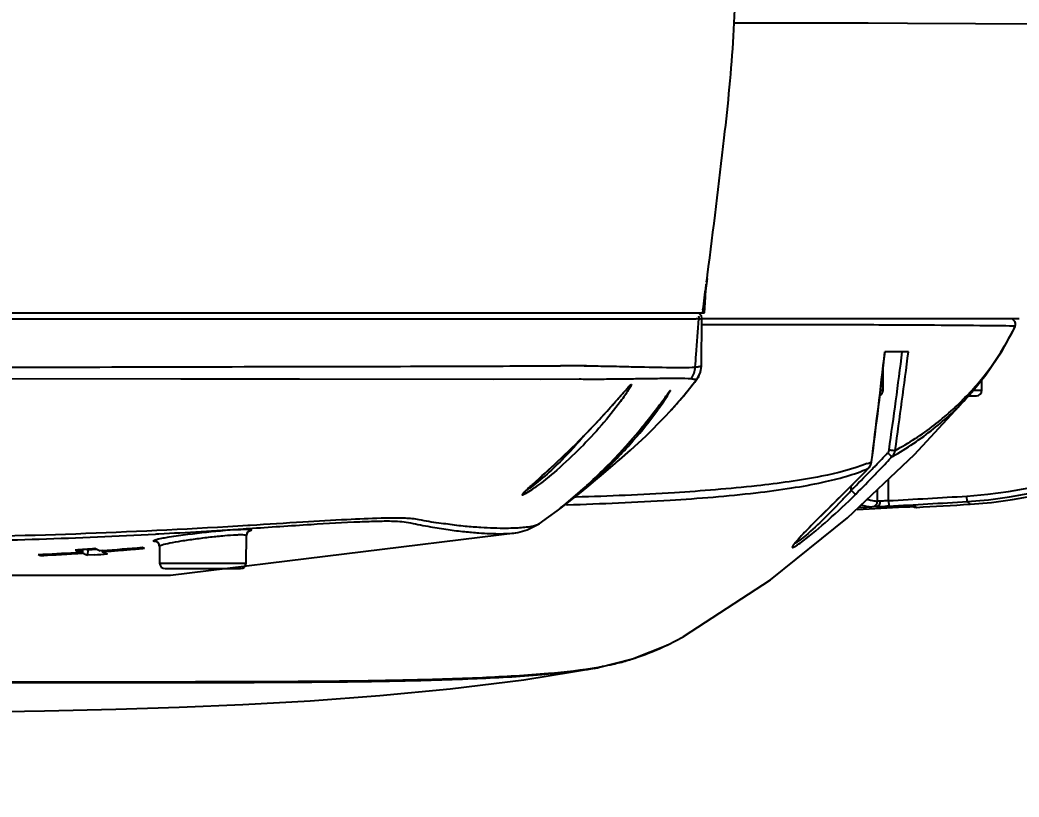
# Model space of a CAD drawing. Header units: millimetres. Extents: x 5828 to 6704, y 123 to 421.
# Drawn here: x 6579.885 to 6584.438, y 215.971 to 219.512 of the extents above; entities that cross this region are included whole.
import ezdxf

# ---------------------------------------------------------------- set-up
doc = ezdxf.new("R2010")
doc.units = ezdxf.units.MM
for name, color, linetype in [('外形图', 7, 'Continuous'), ('尺寸标注', 7, 'Continuous'), ('运动范围', 7, 'Continuous')]:
    doc.layers.add(name, color=color, linetype=linetype)
doc.styles.add('微软雅黑', font='msyh.ttc', dxfattribs={"height": 1.5})
doc.dimstyles.new('尺寸标注_1_20比例', dxfattribs={"dimtxt": 1.5, "dimasz": 1.25, "dimexe": 0.5, "dimexo": 0.4, "dimgap": 0.5, "dimtad": 1, "dimdec": 1, "dimlfac": 20, "dimdsep": 46, "dimtxsty": '微软雅黑', "dimcen": 0.09, "dimadec": 0, "dimazin": 0, "dimtp": 0.01, "dimtm": 0.01, "dimtfac": 1, "dimtdec": 1, "dimtofl": 0, "dimtmove": 0, "dimatfit": 3, "dimfxl": 1, "dimtolj": 1, "dimarcsym": 0})

# ---------------------------------------------------------------- blocks, each defined once
blk = doc.blocks.new('*D820')
at = {"layer": 'Defpoints', "color": 0}
for p in [(6518.5475, 222.8994), (6579.4437, 222.8994), (6638.115, 222.8994), (6633.6844, 213.3353), (6572.6333, 212.5447)]:
    blk.add_point(p, dxfattribs=at)
at = {"layer": '尺寸标注', "color": 0, "lineweight": -2}
blk.add_arc((6579.4437, 222.8994), 12.3935, 185.78126, 344.21874, dxfattribs=at)
at = {"layer": '尺寸标注', "color": 0}
for points in [[(6567.3212, 221.6615), (6566.9051, 221.6405), (6567.0501, 222.8994)], [(6591.5731, 219.4823), (6591.1669, 219.5752), (6591.6489, 220.7473)]]:
    blk.add_solid(points, dxfattribs=at)
at = {"layer": '尺寸标注', "color": 0, "insert": (6578.475, 211.8272), "char_height": 1.5, "attachment_point": 5, "rotation": 355, "style": '微软雅黑'}
blk.add_mtext('\\A1;+\\A1;170%%d', dxfattribs=at)

msp = doc.modelspace()

# ---------------------------------------------------------------- linework, layer by layer
at = {"layer": '外形图', "color": 7, "linetype": 'Continuous'}
for p, q in [((6583.1369, 219.4379), (6583.1647, 219.998)), ((6583.6219, 219.4986), (6584.8453, 219.4931)), ((6583.9295, 219.4978), (6584.6075, 219.4947)), ((6583.0163, 218.3339), (6582.9959, 218.1769)), ((6583.0143, 218.3185), (6583.0163, 218.3342)), ((6583.0163, 218.3342), (6583.0183, 218.3499)), ((6583.0092, 218.2486), (6583.0115, 218.2855)), ((6583.0115, 218.2855), (6583.013, 218.3079)), ((6583.0051, 218.1769), (6583.0092, 218.2486)), ((6582.9978, 218.1913), (6582.9959, 218.1769)), ((6576.3232, 218.1769), (6583.0048, 218.1769)), ((6576.3316, 218.1506), (6580.4565, 218.1505)), ((6580.4508, 218.1505), (6582.4572, 218.1506)), ((6580.4565, 218.1505), (6582.964, 218.1506)), ((6582.4572, 218.1506), (6582.6101, 218.1505)), ((6582.8965, 218.1506), (6582.9165, 218.1506)), ((6582.9486, 218.1506), (6582.964, 218.1506)), ((6582.964, 218.1506), (6582.9672, 218.1506)), ((6582.964, 218.1506), (6582.9674, 218.1506)), ((6582.9913, 218.1513), (6582.9932, 218.1514)), ((6582.9913, 218.1513), (6582.9932, 218.1513)), ((6582.9921, 218.0945), (6582.9932, 218.1513)), ((6584.4381, 218.1494), (6582.9932, 218.1494)), ((6582.991, 217.997), (6582.9921, 218.0945)), ((6584.4212, 218.1165), (6584.3948, 218.1172)), ((6584.4196, 218.1137), (6584.4212, 218.1165)), ((6584.4198, 218.1136), (6584.4212, 218.1165)), ((6584.4202, 218.1133), (6584.4202, 218.1133)), ((6584.4211, 218.1165), (6584.4206, 218.1165)), ((6582.9906, 217.9352), (6582.991, 217.997)), ((6583.934, 217.9994), (6583.8267, 217.9994)), ((6582.3296, 217.9357), (6582.348, 217.9357)), ((6582.4561, 217.9353), (6582.4975, 217.9352)), ((6582.9901, 217.9348), (6582.9906, 217.9348)), ((6583.8187, 217.8244), (6583.8187, 217.9233)), ((6579.3937, 217.878), (6582.2551, 217.8756)), ((6582.0438, 217.8755), (6582.4334, 217.8758)), ((6584.2687, 217.8244), (6584.2687, 217.8717)), ((6583.807, 217.8244), (6583.8187, 217.8244)), ((6584.217, 217.8178), (6584.2239, 217.825)), ((6584.2173, 217.8177), (6584.2239, 217.825)), ((6584.2304, 217.8244), (6584.2687, 217.8244)), ((6582.8354, 217.8056), (6582.8395, 217.8111)), ((6584.209, 217.7994), (6584.2437, 217.7994)), ((6584.2214, 217.8135), (6584.2234, 217.8157)), ((6582.8241, 217.7034), (6582.8499, 217.7313)), ((6582.845, 217.7259), (6582.8499, 217.7313)), ((6582.2158, 217.3903), (6582.295, 217.4624)), ((6583.7524, 217.4688), (6583.7522, 217.4688)), ((6583.7664, 217.4977), (6583.7657, 217.4979)), ((6583.8427, 217.3216), (6583.8427, 217.4196)), ((6582.4354, 217.3607), (6582.4516, 217.375)), ((6583.6736, 217.3686), (6583.6735, 217.3888)), ((6583.7927, 217.3182), (6583.7927, 217.3721)), ((6582.3743, 217.3087), (6582.3866, 217.3188)), ((6582.3866, 217.3188), (6582.3963, 217.327)), ((6582.3963, 217.327), (6582.4077, 217.3366)), ((6582.4077, 217.3366), (6582.4208, 217.3479)), ((6582.4146, 217.338), (6582.4091, 217.3378)), ((6582.4198, 217.3373), (6582.4144, 217.3371)), ((6582.4208, 217.3479), (6582.4354, 217.3607)), ((6583.6263, 217.3423), (6583.6261, 217.3422)), ((6583.8427, 217.3216), (6583.8441, 217.2966)), ((6584.2024, 217.3173), (6584.2009, 217.3422)), ((6584.2024, 217.3173), (6584.2155, 217.3054)), ((6582.3475, 217.2868), (6582.3477, 217.287)), ((6582.3477, 217.287), (6582.3491, 217.2882)), ((6582.3491, 217.2882), (6582.3645, 217.3006)), ((6582.3645, 217.3006), (6582.3743, 217.3087)), ((6582.3683, 217.3037), (6582.3708, 217.3038)), ((6582.3762, 217.3026), (6582.3786, 217.3027)), ((6583.5098, 217.227), (6583.557, 217.2741)), ((6583.7151, 217.2901), (6583.708, 217.2896)), ((6583.7182, 217.2903), (6583.7162, 217.2903)), ((6583.7182, 217.2903), (6583.7666, 217.2928)), ((6583.719, 217.3023), (6583.7309, 217.299)), ((6583.7221, 217.3011), (6583.7255, 217.3003)), ((6583.7255, 217.3003), (6583.7309, 217.299)), ((6583.7667, 217.2929), (6583.7777, 217.2953)), ((6583.7773, 217.2938), (6583.7708, 217.2934)), ((6583.7763, 217.2948), (6583.7776, 217.2953)), ((6583.7883, 217.2944), (6583.7773, 217.2938)), ((6583.7939, 217.2942), (6583.7883, 217.294)), ((6583.8441, 217.2966), (6583.8358, 217.2962)), ((6583.9161, 217.2927), (6583.9267, 217.2933)), ((6583.9267, 217.2933), (6583.9408, 217.294)), ((6583.9618, 217.2947), (6583.9623, 217.2947)), ((6583.9702, 217.2909), (6583.9661, 217.2947)), ((6580.903, 217.1933), (6580.9163, 217.1941)), ((6580.9163, 217.1941), (6580.9275, 217.1948)), ((6580.9349, 217.2086), (6580.9239, 217.2079)), ((6582.1537, 217.1968), (6582.153, 217.1968)), ((6582.1539, 217.1968), (6582.1533, 217.1967)), ((6582.2512, 217.2155), (6582.2512, 217.2154)), ((6580.5029, 217.1693), (6580.5081, 217.1696)), ((6580.5083, 217.1696), (6580.5175, 217.1701)), ((6580.5711, 216.9822), (6582.1537, 217.1768)), ((6580.9156, 217.0364), (6580.9178, 217.1627)), ((6582.1537, 217.1768), (6582.1544, 217.1769)), ((6580.1604, 217.0975), (6580.1602, 217.087)), ((6580.1704, 217.0974), (6580.1702, 217.0826)), ((6580.1861, 217.101), (6580.1939, 217.0978)), ((6580.1939, 217.0978), (6580.1935, 217.0727)), ((6580.1939, 217.0978), (6580.2344, 217.1006)), ((6580.2601, 217.0941), (6580.2502, 217.0933)), ((6580.2601, 217.0935), (6580.2602, 217.0889)), ((6580.5204, 217.1139), (6580.5217, 217.0364)), ((6579.9781, 217.0758), (6579.9781, 217.0714)), ((6580.1602, 217.087), (6580.1376, 217.0856)), ((6580.1625, 217.0821), (6580.1702, 217.0826)), ((6580.1779, 217.0792), (6580.1702, 217.0826)), ((6580.2235, 217.0747), (6580.1935, 217.0727)), ((6580.2757, 217.0822), (6580.2835, 217.079)), ((6580.5217, 217.0364), (6580.9156, 217.0364)), ((6580.5467, 217.0119), (6580.8906, 217.0119)), ((6579.0113, 216.9819), (6580.5711, 216.9822)), ((6582.9097, 216.7024), (6583.3054, 216.9599)), ((6582.838, 216.665), (6582.9081, 216.7016)), ((6582.9097, 216.7024), (6582.9081, 216.7016)), ((6582.8349, 216.6637), (6582.8406, 216.6663)), ((6582.835, 216.6636), (6582.8406, 216.6663)), ((6582.5213, 216.563), (6582.5228, 216.5634)), ((6582.5213, 216.563), (6582.523, 216.5633)), ((6582.5224, 216.561), (6582.5233, 216.5612))]:
    msp.add_line(p, q, dxfattribs=at)
for points in [[(6583.6186, 219.4986), (6583.7512, 219.4984), (6583.9295, 219.4978)], [(6582.9931, 218.1513), (6582.9905, 218.1631), (6582.9813, 218.1731)], [(6584.4202, 218.1133), (6584.4227, 218.1226), (6584.42, 218.1358), (6584.4108, 218.1457)], [(6584.2234, 217.8157), (6584.2872, 217.8947), (6584.3606, 218.0042), (6584.4202, 218.1133)], [(6582.9697, 217.874), (6582.9859, 217.9047), (6582.9906, 217.9348)], [(6580.6184, 217.8769), (6581.1591, 217.8769), (6582.0438, 217.8755)], [(6582.8451, 217.7259), (6582.9083, 217.7978), (6582.9701, 217.8746)], [(6582.6386, 217.8174), (6582.6471, 217.8268), (6582.6541, 217.8346), (6582.6595, 217.8404), (6582.6632, 217.844), (6582.6637, 217.8445)], [(6582.8395, 217.8111), (6582.8428, 217.8154), (6582.8449, 217.8181), (6582.8451, 217.8183)], [(6582.295, 217.4624), (6582.3245, 217.4897), (6582.3588, 217.5219), (6582.3929, 217.5547), (6582.424, 217.5854), (6582.4521, 217.6137), (6582.4778, 217.6401), (6582.5013, 217.6648), (6582.5228, 217.6878), (6582.5425, 217.7091), (6582.5605, 217.729), (6582.5769, 217.7473), (6582.5919, 217.7642), (6582.6386, 217.8174)], [(6582.7736, 217.7229), (6582.7841, 217.7366), (6582.7937, 217.7494), (6582.8026, 217.7612), (6582.8354, 217.8056)], [(6583.3054, 216.9599), (6583.6566, 217.243), (6583.9617, 217.5325), (6584.2217, 217.8134)], [(6582.4516, 217.375), (6582.4602, 217.3827), (6582.4691, 217.3908), (6582.4784, 217.3993), (6582.488, 217.4082), (6582.4979, 217.4175), (6582.5082, 217.4273), (6582.5188, 217.4374), (6582.5298, 217.4481), (6582.5411, 217.4592), (6582.5528, 217.4708), (6582.5649, 217.483), (6582.5774, 217.4957), (6582.5902, 217.5091), (6582.6035, 217.523), (6582.617, 217.5374), (6582.6309, 217.5525), (6582.6451, 217.5682), (6582.6599, 217.5848), (6582.6755, 217.6026), (6582.6915, 217.6213), (6582.7075, 217.6403), (6582.7227, 217.6587), (6582.7369, 217.6762), (6582.7501, 217.6928), (6582.7623, 217.7083), (6582.7736, 217.7229)], [(6582.5976, 217.4908), (6582.6029, 217.4954), (6582.6178, 217.508), (6582.6678, 217.5514), (6582.7391, 217.6173), (6582.8241, 217.7034)], [(6582.4072, 217.3321), (6582.443, 217.3606), (6582.4775, 217.3888), (6582.5082, 217.4143), (6582.534, 217.4362), (6582.5976, 217.4908)], [(6583.7524, 217.4688), (6583.7561, 217.4731), (6583.765, 217.4911), (6583.7664, 217.4977)], [(6582.1814, 217.3568), (6582.1819, 217.3574), (6582.1859, 217.3617), (6582.1929, 217.3688), (6582.2029, 217.3784), (6582.2158, 217.3903)], [(6582.2512, 217.2155), (6582.2957, 217.2475), (6582.334, 217.2758), (6582.3707, 217.3037), (6582.4072, 217.3321)], [(6583.557, 217.2741), (6583.6152, 217.3314), (6583.6263, 217.3423)], [(6583.9408, 217.294), (6583.9521, 217.2945), (6583.9563, 217.2946), (6583.9596, 217.2947), (6583.9618, 217.2947)], [(6583.4329, 217.147), (6583.4438, 217.159), (6583.457, 217.1729), (6583.4723, 217.1889), (6583.4899, 217.2069), (6583.5098, 217.227)], [(6580.9178, 217.1627), (6580.9232, 217.1773), (6580.9275, 217.1811)], [(6582.1544, 217.1769), (6582.1972, 217.188), (6582.2512, 217.2155)], [(6580.5101, 217.1347), (6580.5061, 217.1352), (6580.5068, 217.1349), (6580.5148, 217.1289), (6580.5204, 217.1139)], [(6582.5223, 216.561), (6582.6771, 216.6002), (6582.8381, 216.665)], [(6576.1895, 216.5093), (6576.5509, 216.4571), (6576.9216, 216.4169), (6577.2718, 216.3896), (6577.5925, 216.372), (6577.8902, 216.3609), (6578.1915, 216.3538), (6578.5006, 216.3503), (6578.8321, 216.3498), (6579.2179, 216.3524), (6579.6317, 216.3575), (6579.9975, 216.3638), (6580.3212, 216.3713), (6580.6111, 216.3803), (6580.9007, 216.3924), (6581.2072, 216.4094), (6581.5254, 216.4329), (6581.8463, 216.4638), (6582.1811, 216.5057), (6582.5233, 216.5612)]]:
    msp.add_lwpolyline(points, dxfattribs=at)
for centre, radius, start, end in [((6584.0814, 219.3132), 1.9746, 273.4675, 358.9272), ((6584.0814, 219.3132), 1.9996, 273.4701, 358.9573), ((6584.0941, 219.3013), 1.9996, 273.484, 359.2731), ((6582.9547, 217.0393), 1.1114, 88.716, 89.3542), ((6584.3969, 218.124), 0.0257, 31.6653, 45.1749), ((6584.3979, 218.1244), 0.0246, 7.9906, 16.3686), ((6549.2977, 221.9462), 34.7538, 352.6462, 353.47905), ((6549.1135, 221.9806), 34.9416, 352.6288, 353.45752), ((6557.0007, 221.4044), 27.12, 351.83606, 352.78734), ((6557.1595, 221.3753), 26.9865, 351.85146, 352.81353), ((6582.3518, 200.9696), 16.9661, 89.85892, 90.01271), ((6582.3401, 196.777), 21.1587, 89.65593, 89.8553), ((6582.8901, 217.9349), 0.1, 338.9788, 345.7391), ((6582.8899, 217.935), 0.1002, 345.7546, 353.8351), ((6582.8901, 217.935), 0.1, 353.829, 359.9073), ((6581.176, 219.2514), 2.2613, 319.3664, 322.4831), ((6582.8905, 217.9346), 0.0995, 322.6423, 324.9326), ((6582.8897, 217.9352), 0.1005, 324.9506, 338.9433), ((6584.9743, 215.759), 3.1133, 138.5205, 138.6768), ((6583.7937, 217.8244), 0.025, 295.6168, 0), ((6584.2437, 217.8244), 0.025, 270, 0), ((6576.6146, 223.0402), 7.9727, 318.60137, 318.80649), ((6583.1834, 217.5536), 0.4297, 142.5749, 142.8159), ((6582.5839, 217.9677), 0.3028, 328.7403, 329.7324), ((6581.1877, 219.2414), 2.2459, 317.7437, 319.3648), ((6583.288, 218.6741), 1.2637, 316.2209, 317.335), ((6583.2998, 218.6194), 1.2245, 317.6748, 318.8338), ((6579.0635, 222.0039), 6.5376, 316.23496, 316.93097), ((6579.0678, 222.0036), 6.561, 316.22593, 316.93076), ((6579.0632, 222.0142), 6.5305, 314.32328, 315.89058), ((6579.0636, 222.0138), 6.5301, 314.32512, 315.89247), ((6579.2476, 221.8257), 6.2813, 314.7991, 315.95582), ((6583.4347, 218.2923), 0.8606, 291.2532, 292.6155), ((6583.7161, 217.5031), 0.0498, 316.4263, 326.1653), ((6583.7155, 217.5034), 0.0505, 326.2054, 342.0802), ((6579.1189, 221.9509), 6.4609, 315.95117, 316.23437), ((6583.7149, 217.5036), 0.0512, 342.1295, 353.5871), ((6579.1267, 221.9473), 6.4795, 315.92618, 316.2251), ((6579.2508, 221.8264), 6.3063, 314.80011, 315.9316), ((6584.4405, 214.9617), 3.2936, 132.3502, 132.4886), ((6581.4606, 219.3711), 2.9845, 316.8717, 317.8588), ((6581.4812, 219.3518), 2.9563, 316.6113, 316.8714), ((6583.7725, 217.3187), 0.033, 355.3727, 0.8873), ((6580.5687, 277.1944), 59.9623, 273.129991, 273.472776), ((6580.5687, 277.1944), 59.9873, 273.129991, 273.472858), ((6580.5687, 277.1944), 59.9952, 272.992317, 273.198483), ((6583.7683, 217.3173), 0.0239, 292.9454, 301.3364), ((6583.7046, 219.6183), 2.3258, 272.2012, 272.4624), ((6583.6548, 220.7138), 3.4225, 272.5065, 273.0305), ((6584.0815, 214.3295), 2.9678, 92.8258, 93.195), ((6584.0175, 215.6358), 1.66, 92.3495, 92.8432), ((6583.9941, 216.2022), 1.0931, 92.188, 92.3375), ((6583.9687, 217.3163), 0.0254, 241.9715, 253.7657), ((6583.9647, 217.3197), 0.0251, 264.7768, 273.2605), ((6580.5687, 277.1944), 60, 273.250011, 273.484699), ((6578.5989, 252.3409), 35.2231, 273.12257, 273.75067), ((6580.9427, 217.1622), 0.025, 97.17, 178.9615), ((6580.4955, 217.1136), 0.0248, 36.3091, 62.8567), ((6579.3612, 228.9181), 11.8456, 273.75451, 274.19114), ((6580.574, 218.0034), 1.0055, 244.2299, 245.6979), ((6580.662, 218.0073), 1.0025, 244.2733, 245.7441), ((6579.3803, 228.9101), 11.8488, 274.25821, 275.14216), ((6579.3886, 228.9057), 11.849, 274.21861, 274.52925), ((6579.3885, 228.9061), 11.8493, 274.52925, 274.83989), ((6579.3885, 228.9065), 11.8498, 274.83989, 275.15053), ((6580.8514, 218.0231), 1.0015, 245.8876, 246.5129), ((6583.531, 217.0317), 0.1497, 142.6386, 143.0127), ((6583.7277, 216.8717), 0.4032, 139.2938, 139.9123), ((6579.3804, 228.9083), 11.847, 272.84323, 273.66445), ((6580.3869, 217.9973), 1.0121, 245.5564, 246.1768), ((6579.3887, 228.9041), 11.8474, 272.85164, 273.1618), ((6579.3887, 228.9045), 11.8477, 273.16181, 273.47197), ((6579.3886, 228.9048), 11.848, 273.47197, 273.74525), ((6580.5763, 218.0081), 1.0107, 246.7838, 247.7407), ((6579.4078, 228.897), 11.8504, 273.94719, 274.23817), ((6580.6649, 218.0143), 1.01, 246.3787, 247.3373), ((6580.5467, 217.0369), 0.025, 181, 270), ((6580.8906, 217.0369), 0.025, 270, 359), ((6582.3546, 217.5961), 1.0461, 282.943, 286.4112), ((6582.3354, 217.6595), 1.1124, 286.4381, 289.051), ((6582.2523, 218.0355), 1.4991, 279.5852, 280.3798)]:
    msp.add_arc(centre, radius, start, end, dxfattribs=at)
for points, knots in [([(6583.1419, 219.499), (6583.1854, 219.499), (6583.3454, 219.499), (6583.5054, 219.4988), (6583.6219, 219.4986)], [0, 0, 0, 0, 0.271963, 1, 1, 1, 1]), ([(6583.0183, 218.3499), (6583.045, 218.5579), (6583.091, 218.92), (6583.1281, 219.2834), (6583.1372, 219.4386)], [0, 0, 0, 0, 0.57431, 1, 1, 1, 1]), ([(6582.9625, 217.9301), (6582.9638, 217.9492), (6582.969, 218.0227), (6582.9749, 218.0961), (6582.9796, 218.1504)], [0, 0, 0, 0, 0.260537, 1, 1, 1, 1]), ([(6584.3948, 218.1172), (6584.3499, 218.118), (6584.2263, 218.1192), (6583.9829, 218.1209), (6583.5613, 218.1232), (6583.2184, 218.1232), (6582.9953, 218.1233)], [0, 0, 0, 0, 0.096194, 0.265061, 0.52172, 1, 1, 1, 1]), ([(6584.2239, 217.825), (6584.2431, 217.8461), (6584.3183, 217.9351), (6584.3804, 218.035), (6584.4198, 218.1136)], [0, 0, 0, 0, 0.245212, 1, 1, 1, 1]), ([(6579.2931, 217.9301), (6579.6115, 217.9301), (6580.2227, 217.9297), (6581.0728, 217.9328), (6581.7666, 217.9334), (6582.1676, 217.9355), (6582.3296, 217.9357)], [0, 0, 0, 0, 0.314611, 0.603843, 0.839916, 1, 1, 1, 1]), ([(6582.4975, 217.9352), (6582.5053, 217.9351), (6582.5284, 217.935), (6582.5515, 217.935), (6582.5668, 217.9348)], [0, 0, 0, 0, 0.335858, 1, 1, 1, 1]), ([(6582.5668, 217.9348), (6582.5834, 217.9345), (6582.6054, 217.9337), (6582.6273, 217.9329), (6582.6327, 217.9328)], [0, 0, 0, 0, 0.757208, 1, 1, 1, 1]), ([(6582.6327, 217.9328), (6582.6381, 217.9326), (6582.658, 217.9321), (6582.6779, 217.9318), (6582.6924, 217.9316)], [0, 0, 0, 0, 0.274643, 1, 1, 1, 1]), ([(6582.6924, 217.9316), (6582.7452, 217.9307), (6582.8352, 217.9281), (6582.9255, 217.927), (6582.9626, 217.9301)], [0, 0, 0, 0, 0.586815, 1, 1, 1, 1]), ([(6582.9626, 217.9301), (6582.9674, 217.9312), (6582.975, 217.932), (6582.9841, 217.9335), (6582.9884, 217.935), (6582.9901, 217.9348)], [0, 0, 0, 0, 0.53668, 0.811592, 1, 1, 1, 1]), ([(6582.4334, 217.8758), (6582.4459, 217.8758), (6582.4804, 217.8758), (6582.5149, 217.875), (6582.5369, 217.8753)], [0, 0, 0, 0, 0.363322, 1, 1, 1, 1]), ([(6582.5369, 217.8753), (6582.5507, 217.8755), (6582.5769, 217.877), (6582.6032, 217.8767), (6582.6157, 217.8765)], [0, 0, 0, 0, 0.524523, 1, 1, 1, 1]), ([(6582.6157, 217.8765), (6582.6252, 217.8764), (6582.6589, 217.8761), (6582.6927, 217.878), (6582.7169, 217.8779)], [0, 0, 0, 0, 0.280706, 1, 1, 1, 1]), ([(6582.7169, 217.8779), (6582.7226, 217.8779), (6582.743, 217.8777), (6582.7634, 217.8783), (6582.7782, 217.8786)], [0, 0, 0, 0, 0.276686, 1, 1, 1, 1]), ([(6582.7782, 217.8786), (6582.794, 217.8789), (6582.8496, 217.879), (6582.9053, 217.8799), (6582.945, 217.8777)], [0, 0, 0, 0, 0.284576, 1, 1, 1, 1]), ([(6582.945, 217.8777), (6582.9471, 217.8773), (6582.9553, 217.8758), (6582.9635, 217.8743), (6582.9695, 217.8743)], [0, 0, 0, 0, 0.268826, 1, 1, 1, 1]), ([(6582.9696, 217.8743), (6582.9697, 217.8743), (6582.9698, 217.8744), (6582.97, 217.8745), (6582.9701, 217.8745)], [0, 0, 0, 0, 0.594349, 1, 1, 1, 1]), ([(6582.6721, 217.8508), (6582.6721, 217.8496), (6582.6707, 217.8466), (6582.6663, 217.8376), (6582.6562, 217.822), (6582.6409, 217.7992), (6582.6287, 217.7825), (6582.6221, 217.7734)], [0, 0, 0, 0, 0.036686, 0.105464, 0.328039, 0.635913, 1, 1, 1, 1]), ([(6582.6418, 217.8211), (6582.6436, 217.8231), (6582.6498, 217.8301), (6582.6561, 217.8371), (6582.6607, 217.8419)], [0, 0, 0, 0, 0.287814, 1, 1, 1, 1]), ([(6582.6607, 217.8419), (6582.6634, 217.8447), (6582.6644, 217.8471), (6582.6721, 217.8518), (6582.6721, 217.8508)], [0, 0, 0, 0, 0.783947, 1, 1, 1, 1]), ([(6582.8422, 217.8147), (6582.8439, 217.817), (6582.845, 217.8179), (6582.8493, 217.8238), (6582.8494, 217.823)], [0, 0, 0, 0, 0.767913, 1, 1, 1, 1]), ([(6582.8454, 217.8151), (6582.8464, 217.8169), (6582.8476, 217.8195), (6582.8494, 217.8221), (6582.8494, 217.823)], [0, 0, 0, 0, 0.691251, 1, 1, 1, 1]), ([(6582.6221, 217.7734), (6582.567, 217.6988), (6582.4731, 217.5909), (6582.3379, 217.4639), (6582.2657, 217.4055), (6582.2307, 217.3803)], [0, 0, 0, 0, 0.500284, 0.767211, 1, 1, 1, 1]), ([(6582.614, 217.7893), (6582.6159, 217.7916), (6582.6233, 217.8), (6582.6307, 217.8085), (6582.6362, 217.8147)], [0, 0, 0, 0, 0.263651, 1, 1, 1, 1]), ([(6582.7745, 217.724), (6582.7785, 217.7293), (6582.7934, 217.7488), (6582.808, 217.7685), (6582.8187, 217.7829)], [0, 0, 0, 0, 0.269922, 1, 1, 1, 1]), ([(6582.7915, 217.7347), (6582.7943, 217.7386), (6582.805, 217.7536), (6582.8155, 217.7687), (6582.8229, 217.7799)], [0, 0, 0, 0, 0.267414, 1, 1, 1, 1]), ([(6582.8187, 217.7829), (6582.8209, 217.7859), (6582.8283, 217.7961), (6582.8358, 217.8062), (6582.8411, 217.8133)], [0, 0, 0, 0, 0.294896, 1, 1, 1, 1]), ([(6582.8229, 217.7799), (6582.8249, 217.7828), (6582.8316, 217.793), (6582.8382, 217.8032), (6582.8427, 217.8106)], [0, 0, 0, 0, 0.291036, 1, 1, 1, 1]), ([(6583.861, 217.5231), (6583.9269, 217.5594), (6584.049, 217.6421), (6584.1571, 217.7421), (6584.2051, 217.7948)], [0, 0, 0, 0, 0.513461, 1, 1, 1, 1]), ([(6583.8735, 217.5503), (6583.9044, 217.5671), (6583.9655, 217.6026), (6584.0776, 217.6825), (6584.154, 217.7514), (6584.2004, 217.7998)], [0, 0, 0, 0, 0.255888, 0.512517, 1, 1, 1, 1]), ([(6582.3462, 217.2856), (6582.346, 217.2852), (6582.349, 217.2881), (6582.3511, 217.289), (6582.3577, 217.2944), (6582.3689, 217.3028), (6582.3879, 217.3179), (6582.414, 217.3389), (6582.4443, 217.3641), (6582.4893, 217.4028), (6582.5472, 217.4557), (6582.6153, 217.5234), (6582.6993, 217.6149), (6582.7567, 217.6865), (6582.7915, 217.7347)], [0, 0, 0, 0, 0.002249, 0.009254, 0.020764, 0.036486, 0.078911, 0.133154, 0.196059, 0.265016, 0.4133, 0.566833, 0.719122, 1, 1, 1, 1]), ([(6582.4652, 217.6272), (6582.4769, 217.6392), (6582.521, 217.6853), (6582.564, 217.7326), (6582.5951, 217.7679)], [0, 0, 0, 0, 0.262213, 1, 1, 1, 1]), ([(6582.3554, 217.2932), (6582.3839, 217.3163), (6582.5373, 217.4455), (6582.6746, 217.594), (6582.7745, 217.724)], [0, 0, 0, 0, 0.182842, 1, 1, 1, 1]), ([(6582.2217, 217.3959), (6582.2602, 217.431), (6582.3435, 217.5058), (6582.4235, 217.5842), (6582.4652, 217.6272)], [0, 0, 0, 0, 0.465511, 1, 1, 1, 1]), ([(6582.4536, 217.6149), (6582.437, 217.5953), (6582.3722, 217.5219), (6582.3019, 217.4532), (6582.2459, 217.4075)], [0, 0, 0, 0, 0.262024, 1, 1, 1, 1]), ([(6583.8459, 217.5531), (6583.8518, 217.5523), (6583.8609, 217.5514), (6583.8702, 217.5499), (6583.8735, 217.5503)], [0, 0, 0, 0, 0.642562, 1, 1, 1, 1]), ([(6583.8394, 217.5395), (6583.8418, 217.5372), (6583.8463, 217.5332), (6583.8526, 217.5279), (6583.857, 217.525), (6583.8598, 217.5229), (6583.8608, 217.5232)], [0, 0, 0, 0, 0.376143, 0.671725, 0.886616, 1, 1, 1, 1]), ([(6582.3786, 217.3027), (6582.5353, 217.3076), (6582.8225, 217.3195), (6583.1639, 217.3465), (6583.3955, 217.3771), (6583.5681, 217.4078), (6583.6854, 217.4398), (6583.7522, 217.4688)], [0, 0, 0, 0, 0.338482, 0.620933, 0.739628, 0.842798, 1, 1, 1, 1]), ([(6583.7466, 217.4903), (6583.6795, 217.4642), (6583.512, 217.4224), (6583.2173, 217.3835), (6582.8439, 217.3531), (6582.5691, 217.342), (6582.4198, 217.3373)], [0, 0, 0, 0, 0.161261, 0.384322, 0.665476, 1, 1, 1, 1]), ([(6582.1798, 217.3557), (6582.1805, 217.3565), (6582.1837, 217.36), (6582.187, 217.3633), (6582.1897, 217.3659)], [0, 0, 0, 0, 0.212229, 1, 1, 1, 1]), ([(6582.2307, 217.3803), (6582.2264, 217.3772), (6582.2124, 217.3674), (6582.1982, 217.3578), (6582.1878, 217.352)], [0, 0, 0, 0, 0.305643, 1, 1, 1, 1]), ([(6582.1897, 217.3659), (6582.1915, 217.3677), (6582.2001, 217.376), (6582.2089, 217.3841), (6582.2158, 217.3905)], [0, 0, 0, 0, 0.214812, 1, 1, 1, 1]), ([(6582.2459, 217.4075), (6582.2355, 217.3989), (6582.218, 217.3853), (6582.1998, 217.3723), (6582.1921, 217.368)], [0, 0, 0, 0, 0.605339, 1, 1, 1, 1]), ([(6583.6736, 217.3686), (6583.676, 217.3662), (6583.6803, 217.362), (6583.6863, 217.3565), (6583.6906, 217.3535), (6583.6934, 217.3514), (6583.6944, 217.3516)], [0, 0, 0, 0, 0.377395, 0.672856, 0.887294, 1, 1, 1, 1]), ([(6582.1742, 217.3476), (6582.1743, 217.3487), (6582.1764, 217.3516), (6582.1784, 217.3541), (6582.1798, 217.3557)], [0, 0, 0, 0, 0.344018, 1, 1, 1, 1]), ([(6582.1878, 217.352), (6582.1859, 217.3509), (6582.1822, 217.3491), (6582.1788, 217.3472), (6582.1742, 217.3465), (6582.1742, 217.3476)], [0, 0, 0, 0, 0.452993, 0.766891, 1, 1, 1, 1]), ([(6583.6262, 217.3421), (6583.5872, 217.3038), (6583.5311, 217.2488), (6583.4631, 217.1796), (6583.4341, 217.1488), (6583.422, 217.1347)], [0, 0, 0, 0, 0.564016, 0.808892, 1, 1, 1, 1]), ([(6583.6296, 217.321), (6583.5971, 217.2867), (6583.5369, 217.2263), (6583.474, 217.1684), (6583.444, 217.1449)], [0, 0, 0, 0, 0.553043, 1, 1, 1, 1]), ([(6583.4528, 217.137), (6583.4928, 217.1669), (6583.575, 217.2368), (6583.6534, 217.3108), (6583.6946, 217.3514)], [0, 0, 0, 0, 0.463223, 1, 1, 1, 1]), ([(6583.7927, 217.3183), (6583.7911, 217.3177), (6583.7862, 217.3179), (6583.7771, 217.3191), (6583.7635, 217.3219), (6583.7532, 217.3243), (6583.7474, 217.3258)], [0, 0, 0, 0, 0.108304, 0.309401, 0.606358, 1, 1, 1, 1]), ([(6583.8055, 217.3192), (6583.8024, 217.3189), (6583.7983, 217.3191), (6583.7941, 217.3182), (6583.793, 217.3184), (6583.7927, 217.3182)], [0, 0, 0, 0, 0.737353, 0.932002, 1, 1, 1, 1]), ([(6583.8427, 217.3216), (6583.8392, 217.3213), (6583.8268, 217.3203), (6583.8144, 217.3195), (6583.8055, 217.3192)], [0, 0, 0, 0, 0.279806, 1, 1, 1, 1]), ([(6582.3461, 217.2857), (6582.346, 217.2859), (6582.3475, 217.2864), (6582.3486, 217.288), (6582.3519, 217.2903), (6582.354, 217.2921), (6582.3554, 217.2932)], [0, 0, 0, 0, 0.066173, 0.258293, 0.571284, 1, 1, 1, 1]), ([(6583.7162, 217.2903), (6583.7158, 217.2903), (6583.714, 217.2904), (6583.7122, 217.2906), (6583.7108, 217.2908)], [0, 0, 0, 0, 0.21728, 1, 1, 1, 1]), ([(6583.7309, 217.299), (6583.7384, 217.2972), (6583.7502, 217.2947), (6583.7622, 217.2926), (6583.7666, 217.2929)], [0, 0, 0, 0, 0.639985, 1, 1, 1, 1]), ([(6583.9606, 217.2947), (6583.96, 217.2947), (6583.9573, 217.2947), (6583.9545, 217.2946), (6583.9523, 217.2945)], [0, 0, 0, 0, 0.211077, 1, 1, 1, 1]), ([(6583.9661, 217.2947), (6583.9657, 217.2949), (6583.9637, 217.2947), (6583.9619, 217.2948), (6583.9606, 217.2947)], [0, 0, 0, 0, 0.282949, 1, 1, 1, 1]), ([(6580.9275, 217.1948), (6581.0223, 217.201), (6581.191, 217.2123), (6581.3881, 217.2242), (6581.5129, 217.2285), (6581.5902, 217.2294), (6581.6393, 217.2258), (6581.6652, 217.2201)], [0, 0, 0, 0, 0.385545, 0.686153, 0.801545, 0.892454, 1, 1, 1, 1]), ([(6582.102, 217.1951), (6582.0631, 217.1947), (6582.0005, 217.1976), (6581.912, 217.2036), (6581.8482, 217.212), (6581.7929, 217.2196), (6581.7486, 217.2251), (6581.6986, 217.2367), (6581.6462, 217.2419), (6581.5883, 217.2421), (6581.4995, 217.2406), (6581.3603, 217.2344), (6581.1615, 217.2227), (6581.0148, 217.2135), (6580.9349, 217.2086)], [0, 0, 0, 0, 0.099538, 0.160516, 0.227269, 0.264295, 0.303412, 0.341526, 0.395813, 0.437706, 0.489812, 0.623444, 0.794762, 1, 1, 1, 1]), ([(6580.9239, 217.2079), (6580.432, 217.178), (6579.4465, 217.1369), (6578.4599, 217.1641), (6577.9678, 217.1961)], [0, 0, 0, 0, 0.499838, 1, 1, 1, 1]), ([(6580.5438, 217.1526), (6580.6, 217.1627), (6580.7141, 217.1763), (6580.8283, 217.188), (6580.8859, 217.1904)], [0, 0, 0, 0, 0.497742, 1, 1, 1, 1]), ([(6580.8859, 217.1904), (6580.8936, 217.1907), (6580.9066, 217.1911), (6580.9242, 217.1908), (6580.9332, 217.1901), (6580.9396, 217.1884), (6580.9396, 217.187)], [0, 0, 0, 0, 0.421721, 0.732569, 0.923784, 1, 1, 1, 1]), ([(6580.9396, 217.187), (6580.9396, 217.1855), (6580.9338, 217.1827), (6580.9298, 217.1812), (6580.9265, 217.1802)], [0, 0, 0, 0, 0.300081, 1, 1, 1, 1]), ([(6581.6652, 217.2201), (6581.6951, 217.2135), (6581.7522, 217.203), (6581.8342, 217.189), (6581.9077, 217.1807), (6581.9888, 217.1729), (6582.0698, 217.1697), (6582.1295, 217.1723), (6582.1537, 217.1768)], [0, 0, 0, 0, 0.186888, 0.353599, 0.50629, 0.637717, 0.850241, 1, 1, 1, 1]), ([(6582.1533, 217.1967), (6582.1493, 217.1965), (6582.1322, 217.1957), (6582.1151, 217.1953), (6582.102, 217.1951)], [0, 0, 0, 0, 0.232185, 1, 1, 1, 1]), ([(6582.2512, 217.2154), (6582.2411, 217.2084), (6582.2072, 217.2014), (6582.1747, 217.198), (6582.1539, 217.1968)], [0, 0, 0, 0, 0.371856, 1, 1, 1, 1]), ([(6578.3832, 217.1588), (6578.7362, 217.1412), (6579.4433, 217.1265), (6580.15, 217.1504), (6580.5029, 217.1693)], [0, 0, 0, 0, 0.500009, 1, 1, 1, 1]), ([(6580.4931, 217.1383), (6580.4931, 217.1403), (6580.5018, 217.1431), (6580.507, 217.1449), (6580.5117, 217.146)], [0, 0, 0, 0, 0.287096, 1, 1, 1, 1]), ([(6580.5072, 217.1345), (6580.5036, 217.1348), (6580.4997, 217.1352), (6580.4932, 217.1369), (6580.4931, 217.1383)], [0, 0, 0, 0, 0.714302, 1, 1, 1, 1]), ([(6580.5117, 217.146), (6580.5139, 217.1466), (6580.5245, 217.1491), (6580.5353, 217.1511), (6580.5438, 217.1526)], [0, 0, 0, 0, 0.208292, 1, 1, 1, 1]), ([(6580.5327, 217.1204), (6580.544, 217.1239), (6580.5732, 217.13), (6580.6238, 217.1388), (6580.6858, 217.1477), (6580.7519, 217.1559), (6580.814, 217.1623), (6580.8603, 217.1658), (6580.8892, 217.1669), (6580.9044, 217.1664), (6580.9124, 217.1659), (6580.9178, 217.1639), (6580.9178, 217.1627)], [0, 0, 0, 0, 0.09143, 0.228835, 0.396199, 0.574089, 0.741479, 0.878075, 0.92934, 0.967109, 0.99038, 1, 1, 1, 1]), ([(6583.444, 217.1449), (6583.4382, 217.1403), (6583.4303, 217.1343), (6583.4206, 217.1284), (6583.417, 217.1267), (6583.4155, 217.1264)], [0, 0, 0, 0, 0.652567, 0.866957, 1, 1, 1, 1]), ([(6583.4225, 217.1158), (6583.4247, 217.1172), (6583.435, 217.1239), (6583.445, 217.1312), (6583.4528, 217.137)], [0, 0, 0, 0, 0.207198, 1, 1, 1, 1]), ([(6580.5204, 217.1139), (6580.5203, 217.1154), (6580.5257, 217.1181), (6580.5295, 217.1194), (6580.5327, 217.1204)], [0, 0, 0, 0, 0.301903, 1, 1, 1, 1]), ([(6583.4114, 217.1218), (6583.4102, 217.1201), (6583.408, 217.1171), (6583.4057, 217.1131), (6583.4043, 217.1104), (6583.4051, 217.1079), (6583.4081, 217.1083), (6583.4137, 217.1105), (6583.4188, 217.1135), (6583.4225, 217.1158)], [0, 0, 0, 0, 0.183766, 0.317599, 0.401048, 0.446952, 0.50897, 0.620402, 1, 1, 1, 1]), ([(6583.4192, 217.1314), (6583.4185, 217.1306), (6583.4161, 217.1277), (6583.4137, 217.1247), (6583.412, 217.1225)], [0, 0, 0, 0, 0.27241, 1, 1, 1, 1]), ([(6582.6985, 216.6081), (6582.7106, 216.6122), (6582.7568, 216.6289), (6582.8022, 216.648), (6582.835, 216.6636)], [0, 0, 0, 0, 0.260258, 1, 1, 1, 1]), ([(6576.1896, 216.5092), (6576.2066, 216.5065), (6576.2478, 216.5024), (6576.3579, 216.4963), (6576.5457, 216.4931), (6576.8274, 216.4919), (6577.1787, 216.4919), (6577.5903, 216.4921), (6578.2266, 216.4927), (6579.0809, 216.4926), (6579.9516, 216.4921), (6580.64, 216.4926), (6581.1177, 216.4937), (6581.5506, 216.4979), (6581.9277, 216.5077), (6582.2388, 216.5249), (6582.423, 216.5441), (6582.5019, 216.5574)], [0, 0, 0, 0, 0.00816, 0.019649, 0.052374, 0.09738, 0.153492, 0.219258, 0.292877, 0.455789, 0.625069, 0.706513, 0.782809, 0.85199, 0.912175, 0.96198, 1, 1, 1, 1]), ([(6576.226, 216.5092), (6576.2796, 216.5049), (6576.4127, 216.5006), (6576.6484, 216.498), (6576.9541, 216.4973), (6577.4779, 216.4971), (6578.2376, 216.4971), (6579.22, 216.4964), (6580.0704, 216.4961), (6580.7365, 216.4965), (6581.1958, 216.4979), (6581.6109, 216.5028), (6581.972, 216.5132), (6582.2697, 216.5307), (6582.4459, 216.5499), (6582.5213, 216.563)], [0, 0, 0, 0, 0.02562, 0.063364, 0.112304, 0.171226, 0.312867, 0.474171, 0.639182, 0.717946, 0.79146, 0.857956, 0.915712, 0.96351, 1, 1, 1, 1]), ([(6582.523, 216.5633), (6582.5289, 216.5644), (6582.5509, 216.5684), (6582.5729, 216.5729), (6582.589, 216.5766)], [0, 0, 0, 0, 0.264917, 1, 1, 1, 1])]:
    msp.add_open_spline(points, degree=3, knots=knots, dxfattribs=at)
for points in [[(6582.9978, 218.1915), (6583.0025, 218.2277), (6583.0072, 218.2638), (6583.0119, 218.2999)], [(6582.9767, 218.1636), (6582.9788, 218.1596), (6582.9799, 218.1549), (6582.9796, 218.1504)], [(6582.9796, 218.1504), (6582.9835, 218.15), (6582.9874, 218.1511), (6582.9913, 218.1513)], [(6584.415, 218.1422), (6584.4134, 218.1439), (6584.4114, 218.1453), (6584.4093, 218.1464)], [(6584.4215, 218.1313), (6584.4209, 218.1335), (6584.42, 218.1356), (6584.4188, 218.1375)], [(6584.4202, 218.1133), (6584.4207, 218.1143), (6584.421, 218.1154), (6584.4212, 218.1165)], [(6584.4212, 218.1165), (6584.4224, 218.1201), (6584.4228, 218.1241), (6584.4223, 218.1278)], [(6582.945, 217.8777), (6582.9554, 217.8929), (6582.9617, 217.9117), (6582.9626, 217.9301)], [(6582.6721, 217.8508), (6582.6696, 217.8473), (6582.666, 217.8445), (6582.6621, 217.8428)], [(6583.8459, 217.5531), (6583.8452, 217.5482), (6583.8428, 217.5432), (6583.8394, 217.5396)], [(6583.8608, 217.5232), (6583.8676, 217.5305), (6583.8722, 217.5404), (6583.8735, 217.5503)], [(6582.1742, 217.3476), (6582.178, 217.3504), (6582.181, 217.3545), (6582.1826, 217.359)], [(6583.7894, 217.3058), (6583.7915, 217.3095), (6583.7927, 217.314), (6583.7927, 217.3182)], [(6583.7807, 217.2969), (6583.7843, 217.2991), (6583.7873, 217.3022), (6583.7894, 217.3058)], [(6583.7883, 217.2942), (6583.7915, 217.2944), (6583.7947, 217.2959), (6583.7971, 217.2979)], [(6583.7971, 217.2979), (6583.7999, 217.3003), (6583.802, 217.3036), (6583.8033, 217.307)], [(6583.8033, 217.307), (6583.8045, 217.3099), (6583.8051, 217.3129), (6583.8054, 217.316)], [(6583.9617, 217.2919), (6583.9644, 217.2911), (6583.9674, 217.2908), (6583.9702, 217.2909)], [(6580.5068, 217.1357), (6580.5027, 217.1378), (6580.4978, 217.1388), (6580.4931, 217.1383)], [(6580.5204, 217.1139), (6580.5203, 217.119), (6580.5185, 217.1242), (6580.5155, 217.1283)]]:
    msp.add_open_spline(points, degree=3, dxfattribs=at)
at = {"layer": '运动范围'}
msp.add_arc((6579.472, 222.9006), 55.0498, 10, 349.99357, dxfattribs=at)

# ---------------------------------------------------------------- dimensions: what is measured, and where the dimension line sits
at = {"layer": '尺寸标注'}
dim = msp.add_angular_dim_2l(base=(6572.6333, 212.5447), line1=((6518.5475, 222.8994), (6638.115, 222.8994)), line2=((6579.4437, 222.8994), (6633.6844, 213.3353)), text='\\A1;+<>', dimstyle='尺寸标注_1_20比例', override={"dimtxsty": '微软雅黑'}, dxfattribs=at)
dim.commit()
dim.dimension.update_dxf_attribs({"geometry": '*D820', "text_midpoint": (6578.475, 211.8272)})

doc.saveas('drawing.dxf')
